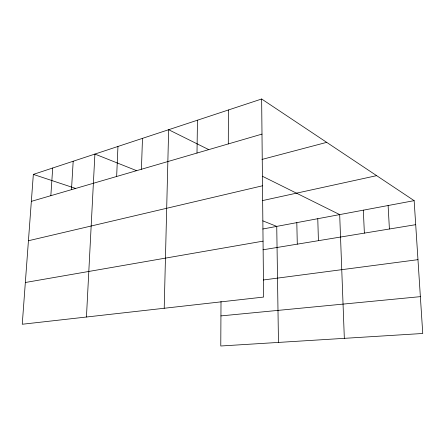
<?xml version="1.0" encoding="UTF-8"?>
<svg xmlns="http://www.w3.org/2000/svg" width="445" height="445" viewBox="0 0 445 445"><rect width="100%" height="100%" fill="white"/><g stroke="black" fill="none" stroke-linecap="round" stroke-linejoin="round"><path stroke-width="0.67" d="M228.296 143.93L228.385 109.987M221.009 301.404L220.781 345.999L422.75 333.483L414.145 200.651L261.649 99.001L33.342 174.401L22.25 324.249L263.601 297.065L261.649 99.001M196.996 153.052L197.463 120.2M164.205 308.263L168.644 129.718L208.755 149.62M141.421 169.261L142.489 138.356M116.651 176.481L117.953 146.455M86.447 317.018L94.896 154.07L136.632 170.669M71.484 189.653L73.18 161.24M50.841 195.678L52.694 168.01M31.345 201.363L261.994 134.101M261.944 159.444L326.697 142.361M28.43 240.739L262.506 185.782M262.416 200.612L376.642 175.653M262.817 229.003L414.145 200.651M25.337 282.503L263.051 241.145M263.017 249.795L415.702 224.675M263.318 279.983L417.966 259.663M220.937 315.9L420.364 296.648M33.342 174.401L75.695 188.452M262.789 220.842L276.745 226.394L278.464 342.422M262.355 176.226L339.685 214.601L344.335 338.345M388.112 205.529L389.408 229.003M363.32 210.173L364.377 233.119M317.774 218.706L318.425 240.678M296.815 222.634L297.288 244.155"/></g></svg>
